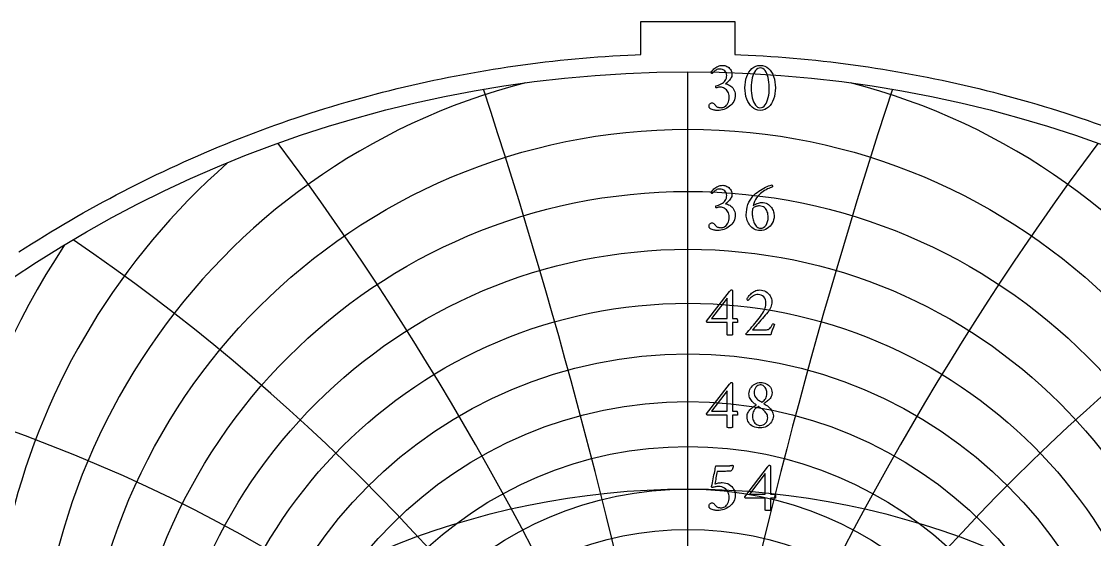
# Model space of a CAD drawing. Header units: millimetres. Extents: x -96 to 96, y -96 to 98.
# Drawn here: x -52.1 to 31.8, y 57.9 to 98.4 of the extents above; entities that cross this region are included whole.
import ezdxf

# ---------------------------------------------------------------- set-up
doc = ezdxf.new("R2010")
doc.units = ezdxf.units.MM
for name, color, linetype in [('CUT_OUTER', 1, 'Continuous'), ('ENGRAVE', 7, 'Continuous'), ('ENGRAVE_FINE', 8, 'Continuous'), ('TEXT', 5, 'Continuous')]:
    doc.layers.add(name, color=color, linetype=linetype)

msp = doc.modelspace()

# ---------------------------------------------------------------- linework, layer by layer
at = {"layer": 'CUT_OUTER'}
msp.add_lwpolyline([(-52.3103, 80.4067), (-51.8159, 80.7262), (-51.3196, 81.0426), (-50.8214, 81.3559), (-50.3213, 81.6662), (-49.8192, 81.9735), (-49.3153, 82.2776), (-48.8095, 82.5787), (-48.3019, 82.8766), (-47.7925, 83.1714), (-47.2813, 83.4631), (-46.7682, 83.7516), (-46.2535, 84.037), (-45.737, 84.3192), (-45.2187, 84.5983), (-44.6988, 84.8742), (-44.1772, 85.1468), (-43.6539, 85.4163), (-43.129, 85.6825), (-42.6024, 85.9456), (-42.0743, 86.2053), (-41.5445, 86.4619), (-41.0132, 86.7152), (-40.4804, 86.9652), (-39.946, 87.2119), (-39.4101, 87.4554), (-38.8728, 87.6956), (-38.334, 87.9324), (-37.7937, 88.166), (-37.252, 88.3962), (-36.7089, 88.6231), (-36.1644, 88.8467), (-35.6186, 89.0669), (-35.0714, 89.2838), (-34.5229, 89.4973), (-33.9731, 89.7075), (-33.4221, 89.9142), (-32.8697, 90.1176), (-32.3162, 90.3176), (-31.7614, 90.5142), (-31.2054, 90.7074), (-30.6482, 90.8971), (-30.0899, 91.0835), (-29.5305, 91.2664), (-28.9699, 91.4459), (-28.4083, 91.6219), (-27.8456, 91.7945), (-27.2818, 91.9636), (-26.717, 92.1293), (-26.1512, 92.2915), (-25.5844, 92.4502), (-25.0167, 92.6055), (-24.448, 92.7572), (-23.8784, 92.9055), (-23.3079, 93.0502), (-22.7365, 93.1915), (-22.1642, 93.3293), (-21.5912, 93.4635), (-21.0173, 93.5942), (-20.4426, 93.7214), (-19.8672, 93.8451), (-19.291, 93.9652), (-18.714, 94.0818), (-18.1364, 94.1949), (-17.5581, 94.3044), (-16.9791, 94.4104), (-16.3995, 94.5128), (-15.8193, 94.6116), (-15.2385, 94.7069), (-14.6571, 94.7986), (-14.0751, 94.8868), (-13.4926, 94.9713), (-12.9097, 95.0523), (-12.3262, 95.1298), (-11.7422, 95.2036), (-11.1579, 95.2739), (-10.5731, 95.3405), (-9.9879, 95.4036), (-9.4023, 95.4631), (-8.8164, 95.519), (-8.2301, 95.5713), (-7.6435, 95.62), (-7.0567, 95.6651), (-6.4696, 95.7066), (-5.8822, 95.7445), (-5.2946, 95.7788), (-4.7068, 95.8095), (-4.1189, 95.8365), (-3.675, 95.8542), (-3.675, 98.445), (3.675, 98.445), (3.675, 95.8542), (4.1189, 95.8365), (4.7068, 95.8095), (5.2946, 95.7788), (5.8822, 95.7445), (6.4696, 95.7066), (7.0567, 95.6651), (7.6435, 95.62), (8.2301, 95.5713), (8.8164, 95.519), (9.4023, 95.4631), (9.9879, 95.4036), (10.5731, 95.3405), (11.1579, 95.2739), (11.7422, 95.2036), (12.3262, 95.1298), (12.9097, 95.0523), (13.4926, 94.9713), (14.0751, 94.8868), (14.6571, 94.7986), (15.2385, 94.7069), (15.8193, 94.6116), (16.3995, 94.5128), (16.9791, 94.4104), (17.5581, 94.3044), (18.1364, 94.1949), (18.714, 94.0818), (19.291, 93.9652), (19.8672, 93.8451), (20.4426, 93.7214), (21.0173, 93.5942), (21.5912, 93.4635), (22.1642, 93.3293), (22.7365, 93.1915), (23.3079, 93.0502), (23.8784, 92.9055), (24.448, 92.7572), (25.0167, 92.6055), (25.5844, 92.4502), (26.1512, 92.2915), (26.717, 92.1293), (27.2818, 91.9636), (27.8456, 91.7945), (28.4083, 91.6219), (28.9699, 91.4459), (29.5305, 91.2664), (30.0899, 91.0835), (30.6482, 90.8971), (31.2054, 90.7074), (31.7614, 90.5142), (32.3162, 90.3176)], dxfattribs=at)
at = {"layer": 'ENGRAVE'}
msp.add_lwpolyline([(0, -94.5), (0, 94.5)], dxfattribs=at)
for centre, radius in [((0, 0), 94.5), ((0, 42.5683), 47.4367), ((0, 35.9715), 32.7296), ((0, 0), 61.8587)]:
    msp.add_circle(centre, radius, dxfattribs=at)
msp.add_arc((0, 54.128), 67.2765, 168.321204, 11.678796, dxfattribs=at)
at = {"layer": 'ENGRAVE_FINE'}
for centre, radius in [((0, 40.9497), 44.1915), ((0, 39.498), 41.1178), ((0, 38.1946), 38.1946), ((0, 37.0235), 35.4037), ((0, 35.0269), 30.1585), ((0, 34.1802), 27.6785), ((0, 33.4228), 25.2789)]:
    msp.add_circle(centre, radius, dxfattribs=at)
for centre, radius, start, end in [((0, 44.3762), 50.8778, 104.46207, 75.53793), ((-451.4186, -50.0922), 458.3824, 3.549067, 18.208032), ((-451.4186, -50.0922), 458.3824, 3.549067, 18.208032), ((451.4186, -50.0922), 458.3824, 161.791968, 176.450933), ((451.4186, -50.0922), 458.3824, 161.791968, 176.450933), ((-218.6917, -50.0922), 232.7269, 7.145895, 36.6736), ((-218.6917, -50.0922), 232.7269, 7.145895, 36.6736), ((218.6917, -50.0922), 232.7269, 143.3264, 172.854105), ((218.6917, -50.0922), 232.7269, 143.3264, 172.854105), ((0, 46.4002), 54.544, 131.307855, 48.692145), ((0, 48.6725), 58.4699, 146.48771, 33.51229), ((-137.8665, -50.0922), 159.1945, 10.840654, 55.662821), ((-137.8665, -50.0922), 159.1945, 10.840654, 55.662821), ((137.8665, -50.0922), 159.1945, 124.337179, 169.159346), ((137.8665, -50.0922), 159.1945, 124.337179, 169.159346), ((0, 51.2324), 62.6972, 158.307565, 21.692435), ((-94.8603, -50.0922), 123.8314, 14.688568, 75.445741), ((-94.8603, -50.0922), 123.8314, 14.688568, 75.445741), ((94.8603, -50.0922), 123.8314, 104.554259, 165.311432), ((94.8603, -50.0922), 123.8314, 104.554259, 165.311432), ((0, 57.4193), 72.2702, 177.166321, 2.833679)]:
    msp.add_arc(centre, radius, start, end, dxfattribs=at)
at = {"layer": 'TEXT'}
for points in [[(2.7217, 95.0106), (2.7933, 95.0055), (2.8684, 94.9903), (2.947, 94.965), (3.0291, 94.9296), (3.1099, 94.8843), (3.1849, 94.8297), (3.2539, 94.7656), (3.3169, 94.692), (3.3695, 94.6096), (3.407, 94.5188), (3.4295, 94.4196), (3.4371, 94.312), (3.4316, 94.2271), (3.4154, 94.1457), (3.3883, 94.0678), (3.3504, 93.9934), (3.305, 93.9232), (3.2554, 93.8579), (3.2016, 93.7975), (3.1436, 93.7419), (3.0851, 93.6917), (3.0298, 93.6469), (2.9776, 93.6078), (2.9285, 93.5743), (3.0081, 93.5579), (3.0906, 93.531), (3.1758, 93.4936), (3.2638, 93.4457), (3.3499, 93.3876), (3.4294, 93.3193), (3.5022, 93.2409), (3.5684, 93.1523), (3.6234, 93.0537), (3.6627, 92.9449), (3.6863, 92.8259), (3.6941, 92.6969), (3.6866, 92.5605), (3.6641, 92.4307), (3.6265, 92.3076), (3.574, 92.1911), (3.509, 92.0821), (3.4343, 91.9815), (3.3497, 91.8893), (3.2554, 91.8055), (3.1533, 91.7305), (3.0451, 91.665), (2.9311, 91.609), (2.8111, 91.5624), (2.6875, 91.5257), (2.5624, 91.4995), (2.436, 91.4838), (2.3081, 91.4785), (2.2517, 91.4804), (2.1887, 91.4862), (2.119, 91.4958), (2.0427, 91.5093), (1.965, 91.5269), (1.8911, 91.5491), (1.821, 91.5758), (1.7549, 91.6071), (1.7423, 91.6182), (1.7269, 91.635), (1.7087, 91.6574), (1.6878, 91.6853), (1.6682, 91.7164), (1.6543, 91.7482), (1.6459, 91.7807), (1.6431, 91.8138), (1.6474, 91.8697), (1.6605, 91.92), (1.6824, 91.9647), (1.7129, 92.0039), (1.7491, 92.0356), (1.7877, 92.0584), (1.8287, 92.072), (1.8722, 92.0765), (1.9251, 92.0711), (1.9721, 92.0549), (2.0132, 92.0278), (2.0483, 91.9899), (2.0806, 91.9478), (2.1132, 91.9082), (2.1462, 91.871), (2.1796, 91.8362), (2.2206, 91.8), (2.2655, 91.7698), (2.3142, 91.7456), (2.3668, 91.7272), (2.4211, 91.7138), (2.4751, 91.7042), (2.5287, 91.6984), (2.582, 91.6965), (2.6548, 91.7015), (2.728, 91.7167), (2.8015, 91.7421), (2.8754, 91.7775), (2.9465, 91.8247), (3.0116, 91.8851), (3.0708, 91.9588), (3.1241, 92.0458), (3.1681, 92.1472), (3.1995, 92.2644), (3.2184, 92.3973), (3.2247, 92.546), (3.2184, 92.6544), (3.1995, 92.7562), (3.1681, 92.8514), (3.1241, 92.94), (3.0701, 93.0208), (3.0088, 93.093), (2.9402, 93.1564), (2.8642, 93.211), (2.7834, 93.255), (2.7, 93.2865), (2.6143, 93.3053), (2.5261, 93.3116), (2.4812, 93.3099), (2.436, 93.3046), (2.3904, 93.2959), (2.3445, 93.2837), (2.301, 93.2708), (2.2627, 93.2599), (2.2297, 93.2512), (2.202, 93.2446), (2.1873, 93.268), (2.1768, 93.2935), (2.1705, 93.321), (2.1684, 93.3507), (2.1691, 93.3689), (2.1712, 93.3843), (2.1747, 93.3968), (2.1796, 93.4066), (2.2872, 93.4349), (2.392, 93.4695), (2.494, 93.5104), (2.5932, 93.5575), (2.6862, 93.6115), (2.7699, 93.6728), (2.8441, 93.7414), (2.9089, 93.8174), (2.9615, 93.9018), (2.999, 93.9955), (3.0216, 94.0988), (3.0291, 94.2114), (3.0196, 94.3158), (2.9914, 94.4112), (2.9442, 94.4975), (2.8782, 94.5747), (2.7975, 94.6382), (2.7063, 94.6836), (2.6047, 94.7109), (2.4926, 94.72), (2.4087, 94.7149), (2.3305, 94.6997), (2.2578, 94.6744), (2.1908, 94.6389), (2.1298, 94.5981), (2.0755, 94.5565), (2.0278, 94.5142), (1.9868, 94.4713), (1.952, 94.432), (1.9232, 94.4007), (1.9003, 94.3775), (1.8834, 94.3623), (1.8722, 94.3647), (1.861, 94.3721), (1.8499, 94.3843), (1.8387, 94.4014), (1.8289, 94.421), (1.8219, 94.4405), (1.8177, 94.4601), (1.8163, 94.4797), (1.8612, 94.5434), (1.912, 94.6061), (1.9688, 94.6678), (2.0315, 94.7284), (2.0998, 94.786), (2.1733, 94.8387), (2.2521, 94.8866), (2.3361, 94.9296), (2.4252, 94.965), (2.5191, 94.9903), (2.618, 95.0055), (2.7217, 95.0106)], [(5.6446, 95.005), (5.8299, 94.99), (6.0002, 94.9449), (6.1554, 94.8698), (6.2957, 94.7647), (6.4204, 94.6346), (6.529, 94.4845), (6.6216, 94.3146), (6.6981, 94.1248), (6.758, 93.9203), (6.8008, 93.7063), (6.8264, 93.4829), (6.835, 93.2501), (6.8263, 93.0173), (6.8001, 92.794), (6.7564, 92.58), (6.6953, 92.3755), (6.6176, 92.1855), (6.5241, 92.015), (6.415, 91.8641), (6.2901, 91.7328), (6.1502, 91.6264), (5.996, 91.5505), (5.8275, 91.5049), (5.6446, 91.4897), (5.4665, 91.5049), (5.3009, 91.5505), (5.1479, 91.6264), (5.0075, 91.7328), (4.8812, 91.8641), (4.7707, 92.015), (4.6758, 92.1855), (4.5967, 92.3755), (4.5344, 92.58), (4.4898, 92.794), (4.4631, 93.0173), (4.4542, 93.2501), (4.4629, 93.4829), (4.4891, 93.7063), (4.5328, 93.9203), (4.5939, 94.1248), (4.6718, 94.3146), (4.7658, 94.4845), (4.8758, 94.6346), (5.0019, 94.7647), (5.1427, 94.8698), (5.2967, 94.9449), (5.464, 94.99), (5.6446, 95.005)], [(5.6725, 94.8038), (5.562, 94.7907), (5.4595, 94.7514), (5.365, 94.6859), (5.2785, 94.5942), (5.2008, 94.4805), (5.1325, 94.349), (5.0737, 94.1997), (5.0243, 94.0326), (4.9851, 93.8516), (4.9572, 93.6609), (4.9404, 93.4604), (4.9348, 93.2501), (4.9404, 93.0421), (4.9572, 92.8429), (4.9851, 92.6523), (5.0243, 92.4705), (5.073, 92.302), (5.1297, 92.1513), (5.1945, 92.0184), (5.2674, 91.9033), (5.3472, 91.8104), (5.4329, 91.744), (5.5246, 91.7042), (5.6222, 91.6909), (5.74, 91.7045), (5.8472, 91.7454), (5.9439, 91.8135), (6.0302, 91.9089), (6.1062, 92.0269), (6.172, 92.1631), (6.2277, 92.3175), (6.2733, 92.4901), (6.3088, 92.6756), (6.3341, 92.8687), (6.3493, 93.0696), (6.3544, 93.2781), (6.3489, 93.4878), (6.3327, 93.6868), (6.3056, 93.8749), (6.2677, 94.0521), (6.2202, 94.2152), (6.1643, 94.3609), (6.1001, 94.4891), (6.0274, 94.5998), (5.9476, 94.6891), (5.8619, 94.7528), (5.7702, 94.7911), (5.6725, 94.8038)], [(2.7217, 85.6214), (2.7933, 85.6164), (2.8684, 85.6012), (2.947, 85.5759), (3.0291, 85.5404), (3.1099, 85.4952), (3.1849, 85.4405), (3.2539, 85.3764), (3.3169, 85.3029), (3.3695, 85.2205), (3.407, 85.1296), (3.4295, 85.0304), (3.4371, 84.9229), (3.4316, 84.838), (3.4154, 84.7566), (3.3883, 84.6787), (3.3504, 84.6043), (3.305, 84.5341), (3.2554, 84.4688), (3.2016, 84.4083), (3.1436, 84.3528), (3.0851, 84.3025), (3.0298, 84.2578), (2.9776, 84.2187), (2.9285, 84.1851), (3.0081, 84.1687), (3.0906, 84.1418), (3.1758, 84.1045), (3.2638, 84.0566), (3.3499, 83.9985), (3.4294, 83.9302), (3.5022, 83.8517), (3.5684, 83.7632), (3.6234, 83.6645), (3.6627, 83.5557), (3.6863, 83.4368), (3.6941, 83.3077), (3.6866, 83.1713), (3.6641, 83.0416), (3.6265, 82.9184), (3.574, 82.8019), (3.509, 82.693), (3.4343, 82.5924), (3.3497, 82.5002), (3.2554, 82.4163), (3.1533, 82.3414), (3.0451, 82.2759), (2.9311, 82.2198), (2.8111, 82.1732), (2.6875, 82.1365), (2.5624, 82.1103), (2.436, 82.0946), (2.3081, 82.0894), (2.2517, 82.0913), (2.1887, 82.0971), (2.119, 82.1067), (2.0427, 82.1201), (1.965, 82.1378), (1.8911, 82.1599), (1.821, 82.1867), (1.7549, 82.2179), (1.7423, 82.2291), (1.7269, 82.2459), (1.7087, 82.2682), (1.6878, 82.2962), (1.6682, 82.3273), (1.6543, 82.359), (1.6459, 82.3915), (1.6431, 82.4247), (1.6474, 82.4806), (1.6605, 82.5309), (1.6824, 82.5756), (1.7129, 82.6147), (1.7491, 82.6465), (1.7877, 82.6692), (1.8287, 82.6828), (1.8722, 82.6874), (1.9251, 82.682), (1.9721, 82.6657), (2.0132, 82.6386), (2.0483, 82.6007), (2.0806, 82.5587), (2.1132, 82.519), (2.1462, 82.4818), (2.1796, 82.4471), (2.2206, 82.4109), (2.2655, 82.3807), (2.3142, 82.3564), (2.3668, 82.3381), (2.4211, 82.3246), (2.4751, 82.315), (2.5287, 82.3093), (2.582, 82.3073), (2.6548, 82.3124), (2.728, 82.3276), (2.8015, 82.3529), (2.8754, 82.3884), (2.9465, 82.4355), (3.0116, 82.496), (3.0708, 82.5697), (3.1241, 82.6566), (3.1681, 82.7581), (3.1995, 82.8753), (3.2184, 83.0082), (3.2247, 83.1568), (3.2184, 83.2653), (3.1995, 83.3671), (3.1681, 83.4623), (3.1241, 83.5508), (3.0701, 83.6317), (3.0088, 83.7038), (2.9402, 83.7672), (2.8642, 83.8219), (2.7834, 83.8659), (2.7, 83.8973), (2.6143, 83.9162), (2.5261, 83.9225), (2.4812, 83.9207), (2.436, 83.9155), (2.3904, 83.9068), (2.3445, 83.8945), (2.301, 83.8816), (2.2627, 83.8708), (2.2297, 83.8621), (2.202, 83.8554), (2.1873, 83.8788), (2.1768, 83.9043), (2.1705, 83.9319), (2.1684, 83.9616), (2.1691, 83.9798), (2.1712, 83.9951), (2.1747, 84.0077), (2.1796, 84.0175), (2.2872, 84.0458), (2.392, 84.0804), (2.494, 84.1212), (2.5932, 84.1684), (2.6862, 84.2223), (2.7699, 84.2836), (2.8441, 84.3523), (2.9089, 84.4283), (2.9615, 84.5126), (2.999, 84.6064), (3.0216, 84.7096), (3.0291, 84.8223), (3.0196, 84.9267), (2.9914, 85.0221), (2.9442, 85.1083), (2.8782, 85.1855), (2.7975, 85.2491), (2.7063, 85.2945), (2.6047, 85.3218), (2.4926, 85.3308), (2.4087, 85.3258), (2.3305, 85.3106), (2.2578, 85.2853), (2.1908, 85.2498), (2.1298, 85.2089), (2.0755, 85.1674), (2.0278, 85.1251), (1.9868, 85.0821), (1.952, 85.0428), (1.9232, 85.0116), (1.9003, 84.9884), (1.8834, 84.9732), (1.8722, 84.9756), (1.861, 84.9829), (1.8499, 84.9952), (1.8387, 85.0123), (1.8289, 85.0318), (1.8219, 85.0514), (1.8177, 85.071), (1.8163, 85.0905), (1.8612, 85.1543), (1.912, 85.217), (1.9688, 85.2786), (2.0315, 85.3392), (2.0998, 85.3969), (2.1733, 85.4496), (2.2521, 85.4974), (2.3361, 85.5404), (2.4252, 85.5759), (2.5191, 85.6012), (2.618, 85.6164), (2.7217, 85.6214)], [(5.734, 84.2746), (5.8708, 84.2679), (5.996, 84.248), (6.1097, 84.2148), (6.2119, 84.1684), (6.3034, 84.1116), (6.3851, 84.0475), (6.4571, 83.9761), (6.5192, 83.8973), (6.5725, 83.8138), (6.6177, 83.7283), (6.6549, 83.6406), (6.6841, 83.5508), (6.7061, 83.4623), (6.7218, 83.3783), (6.7313, 83.2988), (6.7344, 83.2239), (6.7251, 83.0756), (6.6974, 82.9326), (6.6511, 82.7948), (6.5863, 82.6622), (6.506, 82.5386), (6.413, 82.4275), (6.3076, 82.329), (6.1895, 82.2431), (6.0611, 82.1734), (5.9247, 82.1236), (5.7803, 82.0937), (5.6278, 82.0838), (5.5078, 82.0906), (5.3938, 82.111), (5.2857, 82.1451), (5.1835, 82.1928), (5.088, 82.2516), (4.9998, 82.3192), (4.9189, 82.3955), (4.8454, 82.4806), (4.7796, 82.5726), (4.7218, 82.6699), (4.672, 82.7724), (4.6302, 82.8802), (4.5972, 82.9904), (4.5737, 83.1002), (4.5595, 83.2097), (4.5548, 83.3189), (4.5632, 83.5257), (4.5883, 83.7269), (4.6302, 83.9225), (4.6889, 84.1125), (4.7637, 84.2938), (4.8538, 84.4632), (4.9593, 84.6207), (5.0801, 84.7664), (5.1816, 84.8705), (5.2904, 84.9704), (5.4066, 85.0661), (5.53, 85.1576), (5.6579, 85.2439), (5.7871, 85.3238), (5.9177, 85.3975), (6.0498, 85.465), (6.1802, 85.5247), (6.3062, 85.5753), (6.4275, 85.6169), (6.5444, 85.6494), (6.5622, 85.6454), (6.5765, 85.6333), (6.5873, 85.6132), (6.5947, 85.5851), (6.5996, 85.5553), (6.6031, 85.5299), (6.6052, 85.5091), (6.6059, 85.4929), (6.5163, 85.4622), (6.4207, 85.4258), (6.3193, 85.3839), (6.2119, 85.3364), (6.1013, 85.2819), (5.9904, 85.2191), (5.8791, 85.1478), (5.7675, 85.0682), (5.6586, 84.9789), (5.5552, 84.8788), (5.4574, 84.7679), (5.3652, 84.6462), (5.281, 84.5123), (5.2073, 84.3647), (5.1441, 84.2035), (5.0913, 84.0287), (5.1661, 84.084), (5.245, 84.1328), (5.3281, 84.1748), (5.4155, 84.2103), (5.5024, 84.2384), (5.5845, 84.2585), (5.6617, 84.2706), (5.734, 84.2746)], [(5.0466, 83.7884), (5.0414, 83.7433), (5.0368, 83.6975), (5.033, 83.6511), (5.0298, 83.6039), (5.0274, 83.5564), (5.0256, 83.5089), (5.0246, 83.4614), (5.0243, 83.4139), (5.0267, 83.3206), (5.034, 83.2253), (5.0463, 83.1278), (5.0634, 83.0283), (5.0856, 82.9294), (5.113, 82.8341), (5.1456, 82.7422), (5.1835, 82.6538), (5.2267, 82.5712), (5.275, 82.4967), (5.3287, 82.4301), (5.3875, 82.3716), (5.4514, 82.3239), (5.5202, 82.2899), (5.5939, 82.2694), (5.6725, 82.2626), (5.7979, 82.278), (5.9115, 82.3241), (6.0131, 82.401), (6.1029, 82.5085), (6.1762, 82.6392), (6.2286, 82.7852), (6.2601, 82.9466), (6.2705, 83.1233), (6.2662, 83.2386), (6.2531, 83.3496), (6.2312, 83.4565), (6.2007, 83.5592), (6.1607, 83.6549), (6.1106, 83.7408), (6.0503, 83.817), (5.9799, 83.8834), (5.8985, 83.9371), (5.8053, 83.9756), (5.7001, 83.9986), (5.5831, 84.0063), (5.5229, 84.004), (5.4595, 83.9972), (5.3929, 83.9859), (5.3232, 83.97), (5.2525, 83.945), (5.1828, 83.9064), (5.1142, 83.8542), (5.0466, 83.7884)], [(3.3979, 77.444), (3.4187, 77.4419), (3.4364, 77.4356), (3.4509, 77.4252), (3.4622, 77.4105), (3.4708, 77.3937), (3.4769, 77.377), (3.4805, 77.3602), (3.4818, 77.3434), (3.4818, 75.1918), (3.8059, 75.1918), (3.8195, 75.1876), (3.8325, 75.175), (3.8447, 75.1541), (3.8562, 75.1247), (3.866, 75.0898), (3.873, 75.0521), (3.8772, 75.0115), (3.8786, 74.9682), (3.8775, 74.9396), (3.8744, 74.9151), (3.8691, 74.8949), (3.8618, 74.8788), (3.4818, 74.8788), (3.4818, 73.9231), (3.4795, 73.9223), (3.4727, 73.9196), (3.4613, 73.9153), (3.4454, 73.9092), (3.4194, 73.9031), (3.3777, 73.8987), (3.3202, 73.8961), (3.247, 73.8952), (3.1615, 73.898), (3.1003, 73.9064), (3.0637, 73.9203), (3.0514, 73.9399), (3.0514, 74.8788), (1.5145, 74.8788), (1.5014, 74.8881), (1.4901, 74.8991), (1.4805, 74.9118), (1.4726, 74.9263), (1.4665, 74.9412), (1.4621, 74.955), (1.4595, 74.9677), (1.4587, 74.9794), (3.2359, 77.3043), (3.2512, 77.3223), (3.2694, 77.3427), (3.2904, 77.3656), (3.3141, 77.3909), (3.3382, 77.4142), (3.3602, 77.4308), (3.3801, 77.4407), (3.3979, 77.444)], [(6.7679, 74.7447), (6.7396, 74.6753), (6.7106, 74.6015), (6.681, 74.5231), (6.6506, 74.4401), (6.6205, 74.3564), (6.5919, 74.2759), (6.5646, 74.1986), (6.5388, 74.1243), (6.5157, 74.0576), (6.4969, 74.0028), (6.4822, 73.9598), (6.4717, 73.9287), (4.5827, 73.9287), (4.5742, 73.9352), (4.5653, 73.9434), (4.556, 73.9534), (4.5464, 73.9651), (4.5379, 73.9771), (4.5317, 73.9881), (4.5281, 73.9981), (4.5269, 74.007), (4.6421, 74.1369), (4.7588, 74.2696), (4.8768, 74.4052), (4.9963, 74.5435), (5.1151, 74.6829), (5.231, 74.8215), (5.3442, 74.9595), (5.4546, 75.0968), (5.5597, 75.2309), (5.6572, 75.3594), (5.7469, 75.4824), (5.829, 75.5998), (5.9053, 75.7189), (5.9666, 75.8303), (6.0129, 75.934), (6.0442, 76.0301), (6.065, 76.1233), (6.0798, 76.2187), (6.0887, 76.3162), (6.0917, 76.4157), (6.081, 76.5498), (6.0491, 76.6728), (5.9958, 76.7846), (5.9212, 76.8852), (5.8302, 76.9683), (5.7277, 77.0277), (5.6137, 77.0633), (5.4881, 77.0752), (5.3826, 77.0692), (5.2841, 77.0514), (5.1926, 77.0217), (5.1081, 76.9802), (5.0309, 76.9316), (4.9614, 76.881), (4.8996, 76.8282), (4.8454, 76.7734), (4.7993, 76.721), (4.7616, 76.6756), (4.7322, 76.6372), (4.7113, 76.6057), (4.6943, 76.608), (4.6771, 76.6148), (4.6594, 76.6262), (4.6414, 76.642), (4.6255, 76.659), (4.6142, 76.6735), (4.6074, 76.6855), (4.6051, 76.6951), (4.6171, 76.7247), (4.6365, 76.7629), (4.6633, 76.8099), (4.6973, 76.8656), (4.7387, 76.9264), (4.7874, 76.9885), (4.8435, 77.0521), (4.9069, 77.1171), (4.9766, 77.1803), (5.0515, 77.2386), (5.1317, 77.2921), (5.2171, 77.3406), (5.3077, 77.381), (5.4036, 77.4098), (5.5047, 77.4271), (5.6111, 77.4329), (5.7394, 77.4246), (5.8619, 77.4), (5.9783, 77.359), (6.0889, 77.3015), (6.1909, 77.2311), (6.2817, 77.1513), (6.3613, 77.0621), (6.4298, 76.9634), (6.4848, 76.8583), (6.5241, 76.7496), (6.5477, 76.6375), (6.5556, 76.5219), (6.5503, 76.4063), (6.5346, 76.2942), (6.5084, 76.1855), (6.4717, 76.0804), (6.426, 75.9787), (6.3725, 75.8806), (6.3114, 75.7859), (6.2426, 75.6948), (6.145, 75.5755), (6.0421, 75.4524), (5.934, 75.3254), (5.8206, 75.1946), (5.7062, 75.0639), (5.595, 74.9375), (5.4869, 74.8152), (5.3819, 74.6972), (5.2838, 74.587), (5.1961, 74.4883), (5.1189, 74.4012), (5.0522, 74.3255), (6.1364, 74.3255), (6.2138, 74.332), (6.2838, 74.3514), (6.3465, 74.3837), (6.4019, 74.4289), (6.4527, 74.4874), (6.5018, 74.5596), (6.5491, 74.6453), (6.5947, 74.7447), (6.6027, 74.7594), (6.6156, 74.7698), (6.6334, 74.7761), (6.6562, 74.7782), (6.6659, 74.7775), (6.6785, 74.7754), (6.6939, 74.7719), (6.712, 74.767), (6.7302, 74.7614), (6.7456, 74.7559), (6.7581, 74.7503), (6.7679, 74.7447)], [(3.0514, 76.7902), (1.8275, 75.1918), (3.0514, 75.1918)], [(3.3979, 70.2023), (3.4187, 70.2002), (3.4364, 70.1939), (3.4509, 70.1834), (3.4622, 70.1687), (3.4708, 70.152), (3.4769, 70.1352), (3.4805, 70.1184), (3.4818, 70.1017), (3.4818, 67.95), (3.8059, 67.95), (3.8195, 67.9458), (3.8325, 67.9332), (3.8447, 67.9123), (3.8562, 67.883), (3.866, 67.848), (3.873, 67.8103), (3.8772, 67.7698), (3.8786, 67.7265), (3.8775, 67.6978), (3.8744, 67.6734), (3.8691, 67.6531), (3.8618, 67.637), (3.4818, 67.637), (3.4818, 66.6814), (3.4795, 66.6805), (3.4727, 66.6779), (3.4613, 66.6735), (3.4454, 66.6674), (3.4194, 66.6613), (3.3777, 66.6569), (3.3202, 66.6543), (3.247, 66.6534), (3.1615, 66.6562), (3.1003, 66.6646), (3.0637, 66.6786), (3.0514, 66.6981), (3.0514, 67.637), (1.5145, 67.637), (1.5014, 67.6463), (1.4901, 67.6573), (1.4805, 67.6701), (1.4726, 67.6846), (1.4665, 67.6994), (1.4621, 67.7132), (1.4595, 67.7259), (1.4587, 67.7376), (3.2359, 70.0625), (3.2512, 70.0805), (3.2694, 70.101), (3.2904, 70.1238), (3.3141, 70.1492), (3.3382, 70.1724), (3.3602, 70.189), (3.3801, 70.1989), (3.3979, 70.2023)], [(5.6725, 70.1967), (5.7929, 70.1907), (5.908, 70.1729), (6.0178, 70.1432), (6.1224, 70.1017), (6.2194, 70.0489), (6.3062, 69.9857), (6.3828, 69.912), (6.4494, 69.8278), (6.5032, 69.7335), (6.5416, 69.6294), (6.5646, 69.5156), (6.5723, 69.3919), (6.566, 69.2892), (6.5472, 69.1935), (6.5157, 69.1048), (6.4717, 69.023), (6.4188, 68.9476), (6.3607, 68.8777), (6.2973, 68.8135), (6.2286, 68.7548), (6.1582, 68.701), (6.0896, 68.6514), (6.0227, 68.606), (5.9576, 68.5648), (5.9429, 68.5585), (5.938, 68.5508), (5.9429, 68.5417), (5.9576, 68.5312), (6.0412, 68.483), (6.1245, 68.4279), (6.2075, 68.3657), (6.2901, 68.2965), (6.369, 68.2218), (6.441, 68.1428), (6.506, 68.0597), (6.5639, 67.9724), (6.6116, 67.8819), (6.6457, 67.7893), (6.6661, 67.6947), (6.6729, 67.5979), (6.6638, 67.4645), (6.6366, 67.3381), (6.5912, 67.2186), (6.5276, 67.1061), (6.4492, 67.0029), (6.3593, 66.9112), (6.2578, 66.8311), (6.1448, 66.7624), (6.0238, 66.7074), (5.8982, 66.6681), (5.7681, 66.6445), (5.6334, 66.6367), (5.4893, 66.6437), (5.3533, 66.6646), (5.2253, 66.6995), (5.1053, 66.7484), (4.9958, 66.8099), (4.8992, 66.8826), (4.8155, 66.9664), (4.7448, 67.0614), (4.6886, 67.1659), (4.6484, 67.278), (4.6243, 67.3978), (4.6163, 67.5253), (4.6212, 67.6126), (4.6358, 67.6957), (4.6603, 67.7747), (4.6945, 67.8494), (4.7361, 67.92), (4.7825, 67.9863), (4.8339, 68.0485), (4.8901, 68.1065), (4.949, 68.1603), (5.0082, 68.2099), (5.0677, 68.2553), (5.1276, 68.2965), (5.1851, 68.3339), (5.2373, 68.3678), (5.2843, 68.3982), (5.326, 68.4251), (5.3344, 68.4331), (5.3372, 68.4404), (5.3344, 68.4471), (5.326, 68.453), (5.2689, 68.4902), (5.2094, 68.5347), (5.1474, 68.5866), (5.0829, 68.6458), (5.0197, 68.7113), (4.9614, 68.782), (4.9079, 68.858), (4.8594, 68.9392), (4.819, 69.0251), (4.7902, 69.1153), (4.7729, 69.2096), (4.7672, 69.3081), (4.775, 69.4233), (4.7986, 69.5344), (4.8379, 69.6413), (4.8929, 69.744), (4.9609, 69.8399), (5.0389, 69.9263), (5.1271, 70.0033), (5.2254, 70.0709), (5.3309, 70.1259), (5.4406, 70.1652), (5.5545, 70.1888), (5.6725, 70.1967)], [(5.6446, 70.0067), (5.5505, 69.9955), (5.4637, 69.962), (5.3842, 69.9061), (5.3121, 69.8278), (5.2522, 69.7342), (5.2094, 69.6322), (5.1837, 69.5218), (5.1751, 69.4031), (5.1813, 69.3037), (5.1996, 69.2124), (5.2302, 69.1291), (5.2729, 69.0538), (5.3241, 68.9858), (5.3798, 68.9245), (5.4401, 68.8699), (5.5049, 68.8219), (5.5698, 68.7789), (5.6306, 68.7394), (5.6872, 68.7034), (5.7396, 68.671), (5.7459, 68.6685), (5.7536, 68.6668), (5.7627, 68.6657), (5.7731, 68.6654), (5.7756, 68.6654), (5.7773, 68.6654), (5.7784, 68.6654), (5.7787, 68.6654), (5.7868, 68.6657), (5.7941, 68.6668), (5.8007, 68.6685), (5.8067, 68.671), (5.8863, 68.7303), (5.9576, 68.7967), (6.0204, 68.8701), (6.0749, 68.9504), (6.1189, 69.0377), (6.1504, 69.132), (6.1692, 69.2333), (6.1755, 69.3416), (6.1715, 69.4219), (6.1595, 69.5009), (6.1394, 69.5784), (6.1113, 69.6546), (6.0758, 69.7269), (6.0337, 69.7929), (5.985, 69.8526), (5.9296, 69.9061), (5.8678, 69.9501), (5.7997, 69.9815), (5.7253, 70.0004), (5.6446, 70.0067)], [(3.0514, 69.5484), (1.8275, 67.95), (3.0514, 67.95)], [(5.6446, 66.8323), (5.7719, 66.8428), (5.8856, 66.8742), (5.9857, 66.9266), (6.0721, 66.9999), (6.1418, 67.0904), (6.1916, 67.1941), (6.2215, 67.3112), (6.2314, 67.4414), (6.2255, 67.5241), (6.2077, 67.6042), (6.178, 67.6819), (6.1364, 67.7572), (6.0868, 67.8292), (6.033, 67.8969), (5.975, 67.9605), (5.9129, 68.0199), (5.8496, 68.0745), (5.7885, 68.124), (5.7295, 68.1682), (5.6725, 68.2071), (5.6219, 68.2399), (5.5817, 68.2658), (5.552, 68.2846), (5.5328, 68.2965), (5.5223, 68.3014), (5.5133, 68.3049), (5.5056, 68.307), (5.4993, 68.3077), (5.4916, 68.3073), (5.4853, 68.3063), (5.4804, 68.3045), (5.4769, 68.3021), (5.3727, 68.2298), (5.2834, 68.1526), (5.2092, 68.0705), (5.15, 67.9835), (5.1048, 67.8889), (5.0725, 67.7838), (5.0531, 67.6681), (5.0466, 67.542), (5.0522, 67.4343), (5.069, 67.3346), (5.0969, 67.2429), (5.136, 67.1592), (5.1837, 67.0843), (5.2373, 67.0188), (5.2969, 66.9627), (5.3624, 66.9161), (5.4314, 66.8794), (5.5014, 66.8532), (5.5725, 66.8375), (5.6446, 66.8323)], [(2.6714, 62.3605), (2.8274, 62.3514), (2.9711, 62.3241), (3.1026, 62.2787), (3.2219, 62.2151), (3.3286, 62.1378), (3.4224, 62.051), (3.5032, 61.9548), (3.5712, 61.8491), (3.625, 61.7378), (3.6634, 61.6248), (3.6865, 61.5101), (3.6941, 61.3936), (3.6866, 61.2572), (3.6641, 61.1274), (3.6265, 61.0043), (3.574, 60.8878), (3.509, 60.7789), (3.4343, 60.6783), (3.3497, 60.586), (3.2554, 60.5022), (3.1533, 60.4273), (3.0451, 60.3618), (2.9311, 60.3057), (2.8111, 60.2591), (2.6875, 60.2224), (2.5624, 60.1962), (2.436, 60.1805), (2.3081, 60.1753), (2.2517, 60.1772), (2.1887, 60.183), (2.119, 60.1926), (2.0427, 60.206), (1.965, 60.2236), (1.8911, 60.2458), (1.821, 60.2725), (1.7549, 60.3038), (1.7423, 60.315), (1.7269, 60.3318), (1.7087, 60.3541), (1.6878, 60.3821), (1.6682, 60.4131), (1.6543, 60.4449), (1.6459, 60.4774), (1.6431, 60.5106), (1.6474, 60.5665), (1.6605, 60.6168), (1.6824, 60.6615), (1.7129, 60.7006), (1.7491, 60.7324), (1.7877, 60.7551), (1.8287, 60.7687), (1.8722, 60.7733), (1.9251, 60.7678), (1.9721, 60.7516), (2.0132, 60.7245), (2.0483, 60.6866), (2.0806, 60.6445), (2.1132, 60.6049), (2.1462, 60.5677), (2.1796, 60.5329), (2.2206, 60.4968), (2.2655, 60.4666), (2.3142, 60.4423), (2.3668, 60.424), (2.4211, 60.4105), (2.4751, 60.4009), (2.5287, 60.3952), (2.582, 60.3932), (2.6548, 60.3983), (2.728, 60.4135), (2.8015, 60.4388), (2.8754, 60.4743), (2.9465, 60.5214), (3.0116, 60.5818), (3.0708, 60.6555), (3.1241, 60.7425), (3.1681, 60.844), (3.1995, 60.9612), (3.2184, 61.0941), (3.2247, 61.2427), (3.2193, 61.3302), (3.203, 61.4195), (3.176, 61.5104), (3.1381, 61.6032), (3.0883, 61.6933), (3.0256, 61.7764), (2.95, 61.8526), (2.8614, 61.9217), (2.7584, 61.9792), (2.6393, 62.0202), (2.5041, 62.0449), (2.3528, 62.0531), (2.3043, 62.0515), (2.2481, 62.0468), (2.1841, 62.0389), (2.1125, 62.0279), (2.0423, 62.0148), (1.9826, 62.0007), (1.9333, 61.9855), (1.8946, 61.9692), (1.8864, 61.9708), (1.8785, 61.9755), (1.871, 61.9834), (1.8638, 61.9944), (1.8577, 62.0071), (1.8534, 62.0202), (1.8507, 62.0337), (1.8499, 62.0475), (1.8806, 62.2012), (1.9113, 62.3549), (1.9421, 62.5086), (1.9728, 62.6622), (2.003, 62.8133), (2.0322, 62.9591), (2.0603, 63.0997), (2.0874, 63.2351), (2.1124, 63.3617), (2.1342, 63.4761), (2.1529, 63.5783), (2.1684, 63.6682), (2.9732, 63.6682), (3.0294, 63.6689), (3.0864, 63.671), (3.144, 63.6745), (3.2023, 63.6794), (3.2586, 63.6852), (3.3099, 63.6913), (3.3564, 63.6977), (3.3979, 63.7045), (3.4322, 63.7107), (3.4566, 63.715), (3.4713, 63.7176), (3.4762, 63.7185), (3.4896, 63.7105), (3.502, 63.7031), (3.5134, 63.6965), (3.5237, 63.6906), (3.5322, 63.6843), (3.5384, 63.6766), (3.542, 63.6675), (3.5432, 63.657), (3.542, 63.6453), (3.5384, 63.627), (3.5322, 63.602), (3.5237, 63.5704), (3.5129, 63.5346), (3.4999, 63.4971), (3.4849, 63.4578), (3.4678, 63.4167), (3.4488, 63.3762), (3.428, 63.3385), (3.4054, 63.3036), (3.3812, 63.2714), (3.3225, 63.2658), (3.2582, 63.2602), (3.1884, 63.2546), (3.1129, 63.2491), (3.0312, 63.2442), (2.9425, 63.2407), (2.8467, 63.2386), (2.7441, 63.2379), (2.2858, 63.2379), (2.2608, 63.1144), (2.2362, 62.9899), (2.2119, 62.8643), (2.188, 62.7377), (2.1641, 62.6121), (2.1398, 62.4897), (2.1152, 62.3704), (2.0902, 62.2543), (2.1504, 62.2758), (2.2194, 62.2955), (2.2971, 62.3135), (2.3836, 62.3297), (2.4697, 62.3432), (2.5464, 62.3528), (2.6136, 62.3585), (2.6714, 62.3605)], [(6.3711, 63.7185), (6.3919, 63.7164), (6.4096, 63.7101), (6.424, 63.6997), (6.4354, 63.685), (6.444, 63.6682), (6.4501, 63.6514), (6.4537, 63.6347), (6.455, 63.6179), (6.455, 61.4663), (6.7791, 61.4663), (6.7927, 61.4621), (6.8057, 61.4495), (6.8179, 61.4285), (6.8294, 61.3992), (6.8392, 61.3643), (6.8462, 61.3265), (6.8504, 61.286), (6.8518, 61.2427), (6.8507, 61.2141), (6.8476, 61.1896), (6.8423, 61.1694), (6.835, 61.1533), (6.455, 61.1533), (6.455, 60.1976), (6.4527, 60.1968), (6.4459, 60.1941), (6.4345, 60.1898), (6.4186, 60.1837), (6.3926, 60.1775), (6.3509, 60.1732), (6.2934, 60.1706), (6.2202, 60.1697), (6.1347, 60.1725), (6.0735, 60.1809), (6.0369, 60.1948), (6.0246, 60.2144), (6.0246, 61.1533), (4.4877, 61.1533), (4.4746, 61.1626), (4.4633, 61.1736), (4.4537, 61.1863), (4.4458, 61.2008), (4.4397, 61.2156), (4.4353, 61.2294), (4.4327, 61.2422), (4.4318, 61.2539), (6.2091, 63.5788), (6.2244, 63.5968), (6.2426, 63.6172), (6.2635, 63.6401), (6.2873, 63.6654), (6.3114, 63.6886), (6.3334, 63.7052), (6.3533, 63.7152), (6.3711, 63.7185)], [(6.0246, 63.0646), (4.8007, 61.4663), (6.0246, 61.4663)]]:
    msp.add_lwpolyline(points, close=True, dxfattribs=at)

doc.saveas('drawing.dxf')
